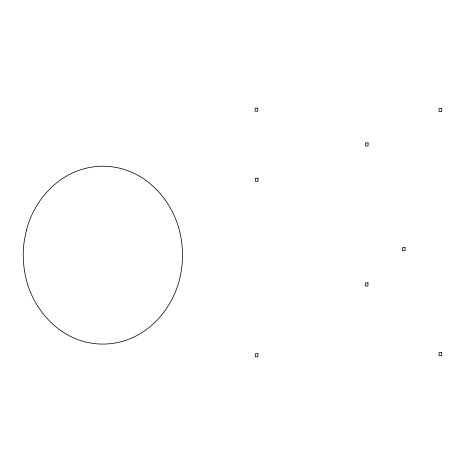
<?xml version="1.0" encoding="UTF-8"?>
<svg xmlns="http://www.w3.org/2000/svg" width="465" height="465" viewBox="0 0 465 465"><rect width="100%" height="100%" fill="white"/><g stroke="black" fill="none" stroke-linecap="round" stroke-linejoin="round"><path stroke-width="0.7" d="M26.325 230.692L24.581 238.975A99.091 99.091 0 0 0 24.581 271.339C29.702 304.656 54.55 335.707 88.397 342.595A71.5 71.5 0 0 0 117.378 342.6C151.218 335.707 176.066 304.656 181.187 271.339A99.091 99.091 0 0 0 181.187 238.975C176.066 205.664 151.218 174.607 117.378 167.72A71.5 71.5 0 0 0 88.397 167.72C57.486 174.02 33.73 200.671 26.325 230.692M257.755 108.159L255.093 108.159L255.093 111.211L257.755 111.211L257.755 108.159M441.727 108.525L439.065 108.525L439.065 111.577L441.727 111.577L441.727 108.525M368.094 142.941L365.432 142.941L365.432 145.993L368.094 145.993L368.094 142.941M258.029 178.194L255.366 178.194L255.366 181.245L258.029 181.245L258.029 178.194M405.067 247.665L402.405 247.665L402.405 250.716L405.067 250.716L405.067 247.665M367.972 282.964L365.31 282.964L365.31 286.016L367.972 286.016L367.972 282.964M441.75 352.563L439.088 352.563L439.088 355.609L441.75 355.609L441.75 352.563M257.947 353.789L255.285 353.789L255.285 356.841L257.947 356.841L257.947 353.789"/></g></svg>
